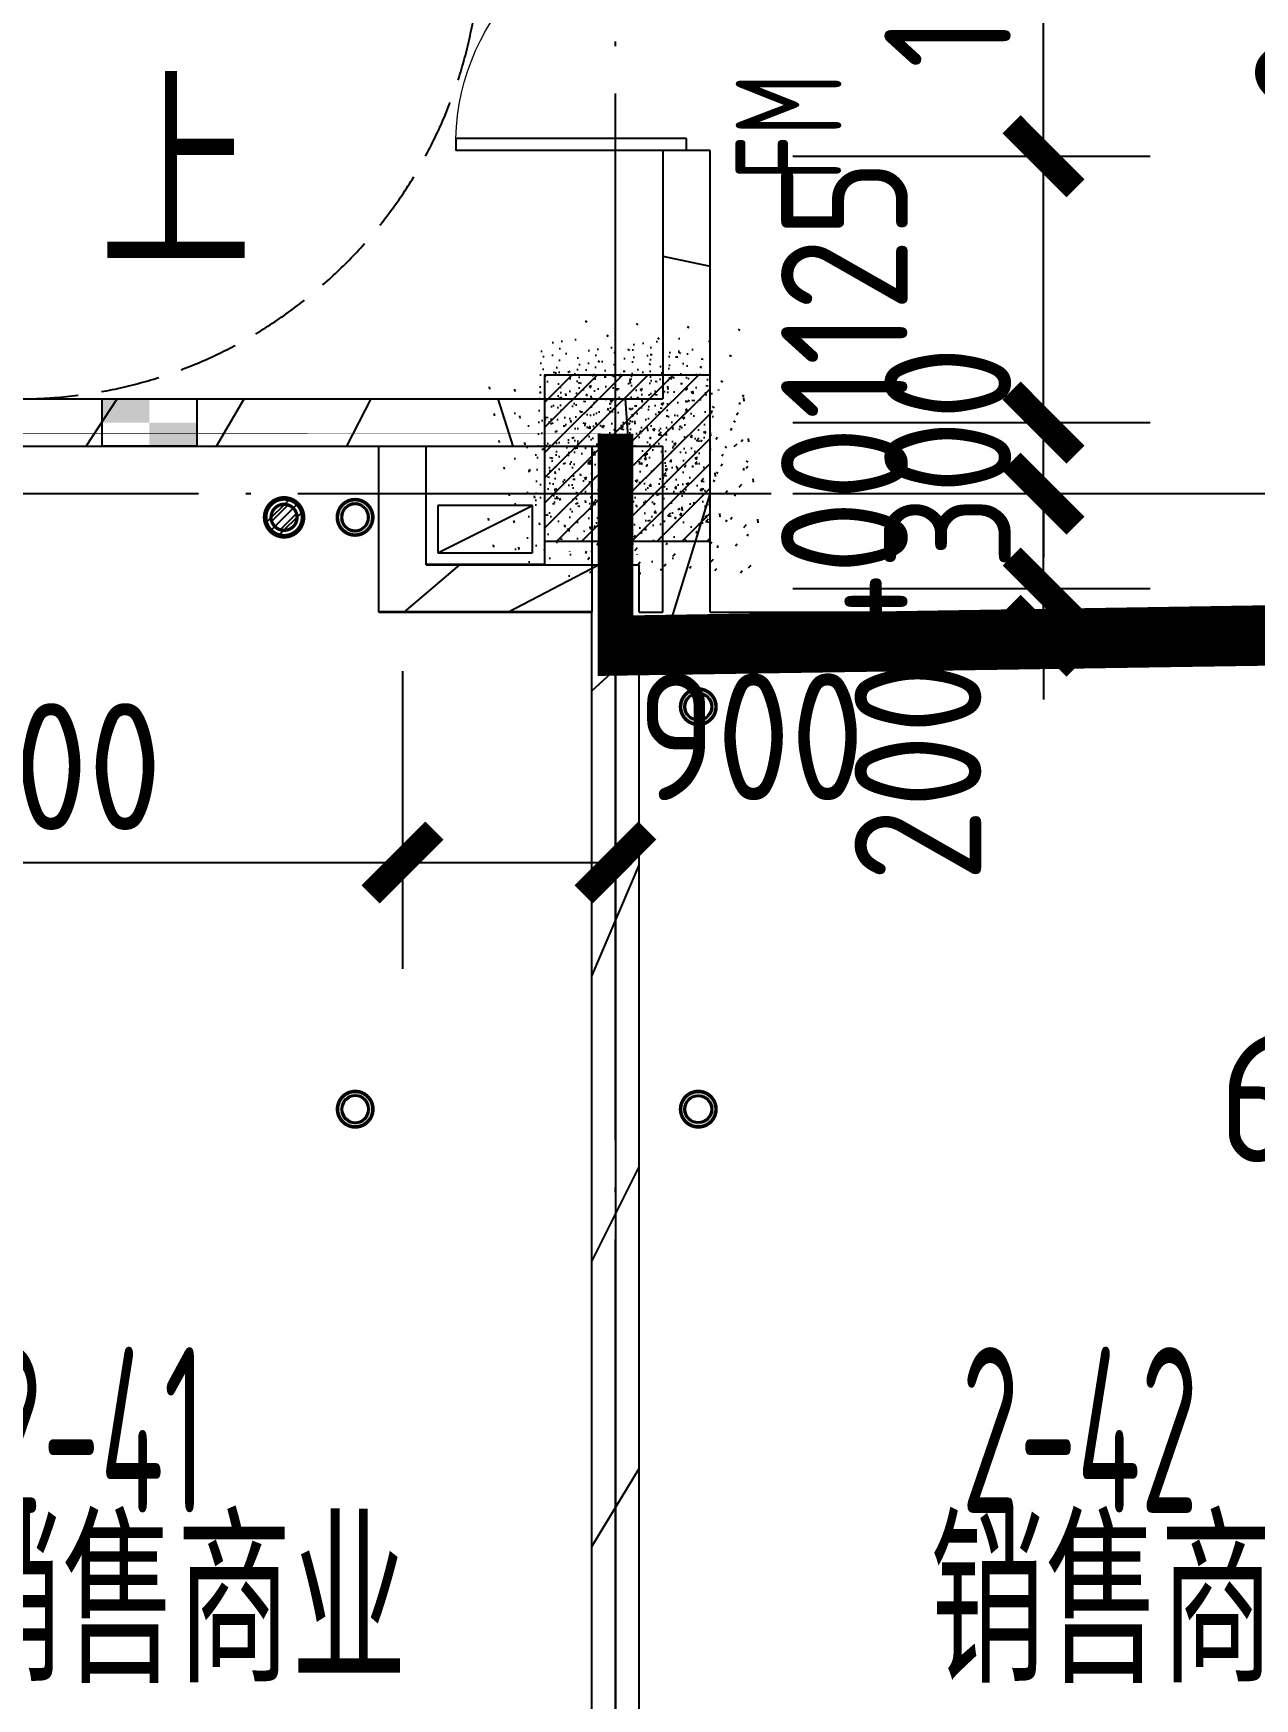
# Model space of a CAD drawing. Header units: inches. Extents: x 0 to 1813292486, y 0 to 3473589894.
# Drawn here: x 600640125 to 600645287, y 3473207328 to 3473214363 of the extents above; entities that cross this region are included whole.
import ezdxf
from ezdxf.enums import TextEntityAlignment as Align

# ---------------------------------------------------------------- set-up
doc = ezdxf.new("R2010")
doc.units = ezdxf.units.IN
doc.header["$LTSCALE"] = 1000
doc.header["$MEASUREMENT"] = 0
for name, pattern in [('AX-MALL-GIRD-200$0$DOTE', [2.4200000000000004, 2, -0.2, 0.02, -0.2]), ('AX-MALL-WALL-P02-QT$0$DASH', [0.35, 0.25, -0.1]), ('AX-MALL-WALL-P02-QT$0$DOTE', [2.4200000000000004, 2, -0.2, 0.02, -0.2]), ('PX-MALL-P02-LG$0$CONTINOUS', [0])]:
    doc.linetypes.add(name, pattern=pattern)
for name, color, linetype in [('A-Anno-Note', 241, 'Continuous'), ('AX-MALL-DIM-P02$0$A-Anno-Dims', 3, 'Continuous'), ('AX-MALL-DIM-P02$0$A-Detl-Thin', 131, 'Continuous'), ('AX-MALL-GIRD-200$0$A-Grid', 222, 'AX-MALL-GIRD-200$0$DOTE'), ('AX-MALL-P02-200$0$A-Anno-Note', 241, 'Continuous'), ('AX-MALL-WALL-P02$0$A-Anno-Note', 241, 'Continuous'), ('AX-MALL-WALL-P02-QT$0$_T_S__T_ELEV_A-STRS', 7, 'Continuous'), ('AX-MALL-WALL-P02-QT$0$A-Anno-Dims', 3, 'Continuous'), ('AX-MALL-WALL-P02-QT$0$A-Anno-Note', 241, 'Continuous'), ('AX-MALL-WALL-P02-QT$0$A-Detl-Patt', 8, 'Continuous'), ('AX-MALL-WALL-P02-QT$0$A-Detl-Thin', 131, 'Continuous'), ('AX-MALL-WALL-P02-QT$0$A-Strs', 151, 'Continuous'), ('AX-MALL-WALL-P02-QT$0$A-Wall', 2, 'Continuous'), ('AX-MALL-WALL-P02-QT$0$A-Wall-Patt', 13, 'Continuous'), ('AX-MALL-WALL-P02-QT$0$A-Wind', 4, 'Continuous'), ('AX-MALL-WORD-P02$0$A-Anno-Note', 241, 'Continuous'), ('AX-MALL-WORD-P02$0$A-Spac-Iden', 231, 'Continuous'), ('AX-MALL-WORD-P02$0$A-Wind-Iden', 11, 'Continuous'), ('AX-MALL-ZTKD-P02$0$A-Anno-Note', 241, 'Continuous'), ('MX-MALL-P02-LG$0$M-VT-DUCT-FLG', 40, 'Continuous'), ('MX-MALL-P02-LG$0$M-VT-DUCT-KED', 170, 'Continuous'), ('MX-MALL-P02-LG$0$M-VT-DUCT-SAD', 90, 'Continuous'), ('PX-MALL-P02-LG$0$P-Drain-Fldr', 4, 'Continuous'), ('PX-MALL-P02-LG$0$P-Drain-Fldr-ARCH', 161, 'Continuous'), ('PX-MALL-P02-LG$0$P-Drain-Fldr-W100', 4, 'Continuous'), ('PX-MALL-P02-LG$0$P-Drain-Fldr-W50', 4, 'Continuous'), ('PX-MALL-P02-LG$0$P-Pipe-Risr', 7, 'Continuous'), ('PX-MALL-P02-LG$0$P-Pipe-Risr-Arch', 6, 'Continuous'), ('PX-MALL-P02-LG$0$P-Pipe-Risr-W100', 6, 'Continuous'), ('PX-MALL-P02-LG$0$P-Pipe-Risr-W50', 6, 'Continuous'), ('PX-MALL-P02-LG$0$P-Sewr-Pipe', 123, 'PX-MALL-P02-LG$0$CONTINOUS'), ('SX-MALL-LT-TZ-2F(M)$0$SX-S1-TZ-(2F~3F)$0$A-Strs', 151, 'Continuous'), ('SX-MALL-LT-TZ-2F(M)$0$SX-S1-TZ-(2F~3F)$0$TZ', 255, 'Continuous'), ('SX-MALL-TZ-2F~3F$0$S-DIMS', 81, 'Continuous'), ('SX-MALL-WALL-R-BZ$0$S-COLU', 30, 'Continuous'), ('SX-MALL-WALL-R-BZ$0$S-PATT-WALL', 83, 'Continuous')]:
    doc.layers.add(name, color=color, linetype=linetype)
doc.layers.add('MX-MALL-P02-LG$0$M-AUX-TO-ARCH', color=1, linetype='Continuous', plot=False)
doc.styles.add('AX-MALL-DIM-P02$0$_TCH_DIM_T3', font='gbenor.shx')
doc.styles.add('AX-MALL-WALL-P02-QT$0$_TCH_DIM', font='gbenor.shx')
doc.styles.add('AX-MALL-WORD-P02$0$_TCH_WINDOW', font='gbenor.shx', dxfattribs={"bigfont": 'gbcbig.shx'})
doc.styles.add('AX-MALL-WORD-P02$0$STANDARD', font='gbenor.shx', dxfattribs={"bigfont": 'gbcbig.shx'})
doc.styles.add('PX-MALL-P02-LG$0$jzfz', font='gbenor.shx', dxfattribs={"bigfont": 'gbcbig.shx'})
doc.dimstyles.new('AX-MALL-DIM-P02$0$_TCH_ARCH&&180', dxfattribs={"dimtxt": 535.5, "dimasz": 270, "dimexe": 450, "dimexo": 450, "dimgap": 137.25, "dimtad": 1, "dimdec": 0, "dimzin": 0, "dimdsep": 46, "dimtxsty": 'AX-MALL-DIM-P02$0$_TCH_DIM_T3', "dimblk": 'AX-MALL-DIM-P02$0$_ArchTick', "dimcen": 0.09, "dimclrt": 7, "dimazin": 2, "dimtfac": 1, "dimtdec": 0, "dimtix": 1, "dimtmove": 2, "dimatfit": 3, "dimfxl": 500, "dimtolj": 1, "dimtzin": 0, "dimarcsym": 0})
pattern_1 = [(45, (0, 359.0227), (-353.55353201463, 353.55353201463), [])]

# ---------------------------------------------------------------- blocks, each defined once
blk = doc.blocks.new('AX-MALL-WORD-P02')
at = {"layer": 'AX-MALL-WORD-P02$0$A-Spac-Iden'}
blk.add_lwpolyline([(600438511.5793036, 3473040906.707072, 0.00195142182288029), (600442571.605883, 3473039774.065031), (600445744.5540994, 3473048291.375883), (600441808.7838886, 3473049757.56578)], format="xyb", close=True, dxfattribs=at)
at = {"layer": 'AX-MALL-WORD-P02$0$A-Anno-Note', "style": 'AX-MALL-WORD-P02$0$STANDARD', "width": 0.6}
for s, p in [('2-41', (600438016.7108476, 3473047216.345642)), ('2-42', (600441885.069437, 3473045775.268558))]:
    blk.add_text(s, height=700, rotation=339.5681613092015, dxfattribs=at).set_placement(p)
at = {"layer": 'AX-MALL-WORD-P02$0$A-Anno-Note', "style": 'AX-MALL-WORD-P02$0$STANDARD'}
for p in [(600437615.6080983, 3473046600.68844), (600441510.2352238, 3473045149.825556)]:
    blk.add_text('销售商业', height=675.177304964539, rotation=339.5681613092015, dxfattribs=at).set_placement(p)
at = {"layer": 'AX-MALL-WORD-P02$0$A-Wind-Iden', "style": 'AX-MALL-WORD-P02$0$_TCH_WINDOW', "width": 0.7}
blk.add_text('FM', height=446.25, rotation=69.56816112945486, dxfattribs=at).set_placement((600443374.4489875, 3473051226.142986))
blk = doc.blocks.new('AX-MALL-GIRD-200')
at = {"layer": 'AX-MALL-GIRD-200$0$A-Grid'}
for p, q in [((600435151.5243309, 3473031887.135766), (600473881.0632799, 3473135850.862847)), ((600218521.0220362, 3473133579.090285), (600576417.0261351, 3473000252.327003))]:
    blk.add_line(p, q, dxfattribs=at)
blk = doc.blocks.new('AX-MALL-WALL-P02-QT$0$tj')
at = {"layer": 'AX-MALL-WALL-P02-QT$0$A-Detl-Patt'}
h = blk.add_hatch(dxfattribs=at)
h.set_pattern_fill('STEEL', color=256, scale=100.0000000000001, angle=50.43183869082386)
h.set_pattern_definition([(75.00000000004839, (-14278.19445574284, 156289.8254051208), (-153.3407249234246, 41.08752340989569), []), (75.00000000004839, (-14317.88195610046, 156358.5661673546), (-153.3407249234246, 41.08752340989569), [])])
edge = h.paths.add_edge_path()
edge.add_arc((274302.9537697641, 370915.3693751197), 354853.2281302969, 270.9601093956941, 275.9513128638887)
edge.add_line((311095.3180618286, 17974.67259407043), (323404.2928284407, 17664.898229599))
edge.add_arc((337498.5854798314, -5423.033113246463), 27049.98445535583, 84.4296474408203, 121.40245730350341, ccw=False)
edge.add_line((340124.270958662, 21499.21483898163), (352435.6233639717, 23411.5238032341))
edge.add_line((352435.6233639717, 23411.5238032341), (352460.3320846558, 23263.57286787033))
edge.add_arc((262948.9762239404, 558936.3422532297), 543099.989586636, 279.486523026639, 288.5053300047131)
edge.add_line((435325.042740941, 43917.80823612213), (435185.9318172932, 44187.60760259628))
edge.add_arc((262948.9762341097, 558936.342259489), 542799.9895904897, 279.51816553668203, 288.50044427399206, ccw=False)
edge.add_line((352706.5441896915, 23608.95860147476), (352681.7270303965, 23756.88773488998))
edge.add_line((352681.7270303965, 23756.88773488998), (340117.7681742907, 21803.84383869171))
edge.add_arc((337510.0970116529, -5455.006554111635), 27383.29552171703, 84.53552636432372, 121.2026843873002)
edge.add_line((323323.7129554749, 17967.02113437653), (311085.7617697716, 18275.00808191299))
edge.add_arc((274273.8104503512, 371474.5356685471), 355112.6948552598, 270.96411062040687, 275.9501261722048, ccw=False)
edge.add_line((280248.9759351015, 16412.11376953125), (280248.9759185314, 16111.96136569977))
blk = doc.blocks.new('SX-MALL-WALL-R-BZ')
at = {"layer": 'SX-MALL-WALL-R-BZ$0$S-PATT-WALL'}
h = blk.add_hatch(dxfattribs=at)
h.set_pattern_fill('钢筋混凝土', color=256, scale=15, pattern_type=2)
h.set_pattern_definition([(24.56816130816271, (600578611.2237192, 3473080110.365553), (-31.18316059493327, 68.21004687955141), []), (29.56816130816269, (600578611.2237192, 3473080110.365553), (97.53445421719282, -46.37920051396389), [11.25, -123.75]), (334.5681613081628, (600578611.2237192, 3473080110.365553), (19.88439777927527, 112.9961142827297), [9, -99]), (80.01956130816268, (600578619.3515904, 3473080106.50062), (117.4189029658641, 66.61682168402376), [9.5610285, -105.1713168]), (25.75236130816271, (600578621.6965042, 3473080138.478197), (141.3476152528434, -79.15081592627133), [16.875, -185.625]), (76.20376130816268, (600578633.4754679, 3473080131.882288), (182.3878362876093, 87.98253897351975), [14.3415432, -157.75695]), (330.7523613081627, (600578621.6965042, 3473080138.478197), (182.3877676281842, 87.98268140648725), [13.49999999999997, -148.4999999999995]), (0.5681613081627113, (600578633.1346302, 3473080126.213644), (62.82047319493842, -87.84980448085341), [11.24999999999997, -123.7499999999997]), (305.5681613081627, (600578633.1346302, 3473080126.213644), (72.17288941707483, 89.18848104565322), [8.999999999999966, -98.99999999999973]), (51.01956130816269, (600578638.3696649, 3473080118.892823), (134.9933625472827, 1.338571315216136), [9.561028499999967, -105.1713167999997]), (17.06816130816274, (600578611.2237192, 3473080110.365553), (19.14085715648196, 46.15589493569758), [0.75, -97.8, 0.75, -100.5, 0.75, -99.375]), (347.0681613081627, (600578611.2237192, 3473080110.365553), (57.63084700165395, 41.66442755963357), [0.7499999999999979, -57.29999999999986, 0.7499999999999979, -95.54999999999973, 0.7499999999999979, -37.87499999999986]), (307.0681613081626, (600578579.8781208, 3473080122.042708), (73.85474000760384, -31.12342332406966), [0.75, -37.5, 0.75, -117, 0.75, -155.25]), (297.0681613081627, (600578565.8217986, 3473080127.2791), (87.21641676177077, -16.46683783357052), [0.75, -48.75, 0.75, -77.69999999999999, 0.75, -110.25])])
h.paths.add_polyline_path([(600442323.2562739, 3473049992.763899), (600442567.621256, 3473050648.725602), (600441911.6595533, 3473050893.090584), (600441667.294571, 3473050237.128881)])
at = {"layer": 'SX-MALL-WALL-R-BZ$0$S-COLU'}
blk.add_lwpolyline([(600442323.2562739, 3473049992.763899), (600442567.621256, 3473050648.725602), (600441911.6595533, 3473050893.090584), (600441667.294571, 3473050237.128881)], close=True, dxfattribs=at)
blk = doc.blocks.new('SX-MALL-WALL-R-2F~3F')
blk.add_blockref('SX-MALL-WALL-R-BZ', (-1.192092895507812e-06, -9.5367431640625e-07))
blk = doc.blocks.new('SX-MALL-WALL-2F~3F')
blk.add_blockref('SX-MALL-WALL-R-2F~3F', (0, 0))
blk = doc.blocks.new('MX-MALL-P02-LG$0$YHJJ-P02')
at = {"layer": 'MX-MALL-P02-LG$0$M-AUX-TO-ARCH'}
for points in [[(47940.29123997688, -64199.83688688278), (47940.2912427187, -63499.83688926697), (48840.2912427187, -63499.83688783646), (48840.29124045372, -64199.83689117432)], [(48140.29124104977, -63999.83688879013), (48140.29124224186, -63699.83688735962), (48640.29124283791, -63699.83688879013), (48640.29124116898, -63999.83688592911)]]:
    blk.add_lwpolyline(points, close=True, dxfattribs=at)
at = {"layer": 'MX-MALL-P02-LG$0$M-VT-DUCT-FLG'}
blk.add_line((48190.29124140694, -63949.83688688188), (48590.29124140785, -63749.83688688368), dxfattribs=at)
at = {"layer": 'MX-MALL-P02-LG$0$M-VT-DUCT-KED'}
for p, q in [((48590.29124140785, -63749.83688688368), (48190.29124140785, -63749.83688688188)), ((48190.29124140785, -63749.83688688188), (48190.29124140694, -63949.83688688188)), ((48590.29124140694, -63949.83688688368), (48590.29124140785, -63749.83688688368)), ((48190.29124140694, -63949.83688688188), (48590.29124140694, -63949.83688688368))]:
    blk.add_line(p, q, dxfattribs=at)
blk = doc.blocks.new('MX-MALL-P02-LG')
at = {"layer": 'MX-MALL-P02-LG$0$M-VT-DUCT-SAD', "rotation": 339.5681613187875}
blk.add_blockref('MX-MALL-P02-LG$0$YHJJ-P02', (600418393.5374048, 3473127097.242905), dxfattribs=at)
blk = doc.blocks.new('SX-MALL-LT-TZ-2F(M)$0$SX-S1-TZ-(2F~3F)$0$TZ')
at = {"layer": 'SX-MALL-LT-TZ-2F(M)$0$SX-S1-TZ-(2F~3F)$0$A-Strs'}
h = blk.add_hatch(color=0, dxfattribs=at)
h.dxf.hatch_style = 1
h.paths.add_polyline_path([(-186775.5959191918, 16586.87351322174), (-186975.5954445004, 16586.43784570694), (-186975.3828500509, 16486.43807125092), (-186775.3780853152, 16486.87375020981)])
h.paths.add_polyline_path([(-186975.3828500509, 16486.43807125092), (-187175.3771362901, 16486.00241565704), (-187175.1593025327, 16386.00265312195), (-186975.1702555418, 16386.43829774857)])
at = {"layer": 'SX-MALL-LT-TZ-2F(M)$0$SX-S1-TZ-(2F~3F)$0$A-Strs', "color": 0}
blk.add_lwpolyline([(-187175.5949700475, 16586.00217819214), (-187175.1593025327, 16386.00265312195), (-186775.1602514982, 16386.87398815155), (-186775.5959191918, 16586.87351322174)], close=True, dxfattribs=at)
blk = doc.blocks.new('SX-MALL-LT-TZ-2F(M)')
at = {"layer": 'SX-MALL-LT-TZ-2F(M)$0$SX-S1-TZ-(2F~3F)$0$TZ', "color": 7, "xscale": -1, "rotation": 159.6899687316377}
blk.add_blockref('SX-MALL-LT-TZ-2F(M)$0$SX-S1-TZ-(2F~3F)$0$TZ', (600621350.3322939, 3473001850.888769), dxfattribs=at)
blk = doc.blocks.new('SX-MALL-TZ-2F~3F')
at = {"layer": 'SX-MALL-TZ-2F~3F$0$S-DIMS'}
blk.add_blockref('SX-MALL-LT-TZ-2F(M)', (0.08505654335021973, 0.258394181728363), dxfattribs=at)
blk = doc.blocks.new('AX-MALL-WALL-P02-QT$0$$DorLib2D$00000002')
for p, q in [((-0.5, -5.684341886080802e-17), (-0.5000000000000007, 0.4875)), ((-0.4750000000000007, 0.4875), (-0.5000000000000007, 0.4875)), ((-0.475, -2.842170943040401e-17), (-0.4750000000000007, 0.4875)), ((0.475, -2.842170943040401e-17), (0.4750000000000007, 0.4875)), ((0.4750000000000007, 0.4875), (0.5000000000000007, 0.4875)), ((0.5, -5.684341886080802e-17), (0.5000000000000007, 0.4875)), ((-0.5, -5.684341886080802e-17), (-0.475, -2.842170943040401e-17)), ((0.5, -5.684341886080802e-17), (0.475, -2.842170943040401e-17))]:
    blk.add_line(p, q)
at = {"lineweight": 13}
for centre, start, end in [((-0.4875, -4.263256414560601e-17), 0, 88.53071641864632), ((0.4875, -4.263256414560601e-17), 91.4692835813537, 180)]:
    blk.add_arc(centre, 0.4875, start, end, dxfattribs=at)
blk = doc.blocks.new('AX-MALL-WALL-P02-QT')
at = {"layer": 'AX-MALL-WALL-P02-QT$0$A-Wall-Patt'}
h = blk.add_hatch(dxfattribs=at)
h.set_pattern_fill('普通砖', color=256, scale=200, style=0)
h.set_pattern_definition(pattern_1)
h.paths.add_polyline_path([(600438175.5607864, 3473052035.898729), (600438245.9967457, 3473051938.516902), (600441150.9700006, 3473050856.329123), (600441267.9516708, 3473050883.892384), (600441314.4973818, 3473051008.83747), (600438222.1064973, 3473052160.843814)])
h = blk.add_hatch(dxfattribs=at)
h.set_pattern_fill('普通砖', color=256, scale=200, style=0)
h.set_pattern_definition(pattern_1)
h.paths.add_polyline_path([(600442497.8026891, 3473050461.307974), (600442899.2594453, 3473051538.959342), (600442711.8418161, 3473051608.777908), (600442345.294343, 3473050624.835355), (600442372.857603, 3473050507.853685)])
h = blk.add_hatch(dxfattribs=at)
h.set_pattern_fill('普通砖', color=256, scale=200, style=0)
h.set_pattern_definition(pattern_1)
h.paths.add_polyline_path([(600441267.9516708, 3473050883.892384), (600441338.3876299, 3473050786.510557), (600442275.4757766, 3473050437.417726), (600442372.857603, 3473050507.853685), (600442345.294343, 3473050624.835355), (600441314.4973818, 3473051008.83747)])
h = blk.add_hatch(dxfattribs=at)
h.set_pattern_fill('普通砖', color=256, scale=200, style=0)
h.set_pattern_definition(pattern_1)
h.paths.add_polyline_path([(600440906.6050184, 3473050200.367421), (600441163.841214, 3473050317.966484), (600441338.3876299, 3473050786.510557), (600441267.9516708, 3473050883.892384), (600441150.9700006, 3473050856.329123)])
h = blk.add_hatch(dxfattribs=at)
h.set_pattern_fill('普通砖', color=256, scale=200, style=0)
h.set_pattern_definition(pattern_1)
h.paths.add_polyline_path([(600442101.5467552, 3473049684.0742), (600442218.5284253, 3473049711.63746), (600442497.8026892, 3473050461.307974), (600442372.857603, 3473050507.853685), (600442275.4757766, 3473050437.417726), (600442031.1107959, 3473049781.456027)])
h = blk.add_hatch(dxfattribs=at)
h.set_pattern_fill('普通砖', color=256, scale=200, style=0)
h.set_pattern_definition(pattern_1)
h.paths.add_polyline_path([(600441163.841214, 3473050317.966484), (600440906.6050184, 3473050200.367421), (600441749.9843504, 3473049886.183872), (600442007.2205461, 3473050003.782935)])
h = blk.add_hatch(dxfattribs=at)
h.set_pattern_fill('普通砖', color=256, scale=200, style=0)
h.set_pattern_definition(pattern_1)
h.paths.add_polyline_path([(600441840.0201548, 3473049745.92935), (600441937.4019811, 3473049816.36531), (600442007.2205461, 3473050003.782935), (600441749.9843504, 3473049886.183872), (600441715.0750687, 3473049792.475061)])
h = blk.add_hatch(dxfattribs=at)
h.set_pattern_fill('普通砖', color=256, scale=200, style=0)
h.set_pattern_definition(pattern_1)
h.paths.add_polyline_path([(600441840.0201548, 3473049745.92935), (600441867.5834148, 3473049628.94768), (600442055.0010443, 3473049559.129114), (600442101.5467552, 3473049684.0742), (600442031.1107959, 3473049781.456027), (600441937.4019811, 3473049816.36531)])
h = blk.add_hatch(dxfattribs=at)
h.set_pattern_fill('普通砖', color=256, scale=200, style=0)
h.set_pattern_definition(pattern_1)
h.paths.add_polyline_path([(600438547.9274296, 3473041000.352632), (600438678.1622235, 3473041067.41756), (600441867.5834148, 3473049628.94768), (600441840.0201548, 3473049745.92935), (600441715.0750687, 3473049792.475061), (600438485.0976901, 3473041122.077846)])
h = blk.add_hatch(dxfattribs=at)
h.set_pattern_fill('普通砖', color=256, scale=200, style=0)
h.set_pattern_definition(pattern_1)
h.paths.add_polyline_path([(600442101.5467552, 3473049684.0742), (600442055.0010443, 3473049559.129114), (600445053.6831139, 3473048442.032052), (600445170.664784, 3473048469.595312), (600445217.2104948, 3473048594.540398), (600442218.5284253, 3473049711.63746)])
at = {"layer": 'AX-MALL-WALL-P02-QT$0$_T_S__T_ELEV_A-STRS', "linetype": 'AX-MALL-WALL-P02-QT$0$DOTE', "const_width": 150}
blk.add_lwpolyline([(600342323.0797966, 3473087779.331682), (600442122.9674294, 3473050600.945104), (600441808.7838843, 3473049757.565782), (600449492.9066867, 3473046895.004558), (600449807.0902339, 3473047738.383887), (600449807.0902337, 3473047738.383885), (600451657.2822405, 3473052704.951061), (600496637.5132873, 3473035948.495144)], dxfattribs=at)
at = {"layer": 'AX-MALL-WALL-P02-QT$0$A-Anno-Dims'}
blk.add_lwpolyline([(600440267.9724149, 3473052439.155778, 0, 0, 0), (600438037.7026219, 3473053269.996708, 0, 160, 0), (600438599.9555109, 3473053060.541012, 0, 0, 0)], format="xyseb", dxfattribs=at)
at = {"layer": 'AX-MALL-WALL-P02-QT$0$A-Strs', "linetype": 'AX-MALL-WALL-P02-QT$0$DASH'}
blk.add_lwpolyline([(600441227.695153, 3473055416.429215, -0.4142135621634755), (600442374.2860111, 3473052908.376321), (600442304.4674442, 3473052720.958693, -0.4142135621629859), (600439796.4145529, 3473051574.367831, -0.4142135621629859)], format="xyb", dxfattribs=at)
at = {"layer": 'AX-MALL-WALL-P02-QT$0$A-Wall'}
for p, q in [((600438222.1064973, 3473052160.843814), (600441314.4973818, 3473051008.83747)), ((600438245.9967457, 3473051938.516902), (600441150.9700006, 3473050856.329123)), ((600442711.8418161, 3473051608.777908), (600442345.294343, 3473050624.835355)), ((600442899.2594453, 3473051538.959342), (600442711.8418161, 3473051608.777908)), ((600442497.8026891, 3473050461.307974), (600442899.2594453, 3473051538.959342)), ((600441314.4973818, 3473051008.83747), (600442345.294343, 3473050624.835355)), ((600440906.6050184, 3473050200.367421), (600441150.9700006, 3473050856.329123)), ((600441163.841214, 3473050317.966484), (600441338.3876299, 3473050786.510557)), ((600441338.3876299, 3473050786.510557), (600442275.4757766, 3473050437.417726)), ((600442218.5284253, 3473049711.63746), (600442497.8026892, 3473050461.307974)), ((600442031.1107959, 3473049781.456027), (600442275.4757766, 3473050437.417726)), ((600441163.841214, 3473050317.966484), (600442007.2205461, 3473050003.782935)), ((600440906.6050184, 3473050200.367421), (600441749.9843504, 3473049886.183872)), ((600441937.4019811, 3473049816.36531), (600442007.2205461, 3473050003.782935)), ((600441715.0750687, 3473049792.475061), (600441749.9843504, 3473049886.183872)), ((600441937.4019811, 3473049816.36531), (600442031.1107959, 3473049781.456027)), ((600438485.0976901, 3473041122.077846), (600441715.0750687, 3473049792.475061)), ((600442218.5284253, 3473049711.63746), (600445217.2104948, 3473048594.540398)), ((600438678.1622235, 3473041067.41756), (600441867.5834148, 3473049628.94768)), ((600441867.5834148, 3473049628.94768), (600442055.0010443, 3473049559.129114)), ((600442055.0010443, 3473049559.129114), (600445053.6831139, 3473048442.032052))]:
    blk.add_line(p, q, dxfattribs=at)
at = {"layer": 'AX-MALL-WALL-P02-QT$0$A-Detl-Patt'}
blk.add_blockref('SX-MALL-TZ-2F~3F', (0, 0), dxfattribs=at)
at = {"layer": 'AX-MALL-WALL-P02-QT$0$A-Detl-Thin'}
for name in ['MX-MALL-P02-LG', 'SX-MALL-WALL-2F~3F']:
    blk.add_blockref(name, (0, 0), dxfattribs=at)
at = {"layer": 'AX-MALL-WALL-P02-QT$0$A-Detl-Thin', "rotation": 339.5681613091762}
blk.add_blockref('AX-MALL-WALL-P02-QT$0$tj', (600144118.6961328, 3473128496.287411), dxfattribs=at)
at = {"layer": 'AX-MALL-WALL-P02-QT$0$A-Wind'}
blk.add_blockref('AX-MALL-GIRD-200', (0, 0), dxfattribs=at)
at = {"layer": 'AX-MALL-WALL-P02-QT$0$A-Wind', "xscale": -2000, "yscale": 2000, "zscale": 200, "rotation": 69.56816130911041}
blk.add_blockref('AX-MALL-WALL-P02-QT$0$$DorLib2D$00000002', (600443154.6434624, 3473052510.956772), dxfattribs=at)
at = {"layer": 'AX-MALL-WALL-P02-QT$0$A-Anno-Note', "style": 'AX-MALL-WALL-P02-QT$0$_TCH_DIM', "width": 0.7}
blk.add_text('上', height=675.177304964539, rotation=339.5681613092755, dxfattribs=at).set_placement((600440333.3949714, 3473052041.286542))
blk = doc.blocks.new('AX-MALL-WALL-P02')
at = {"layer": 'AX-MALL-WALL-P02$0$A-Anno-Note'}
blk.add_blockref('AX-MALL-WORD-P02', (0, 0), dxfattribs=at)
blk.add_blockref('AX-MALL-WALL-P02-QT', (0, 0), dxfattribs=at)
blk = doc.blocks.new('PX-MALL-P02-LG$0$P-Risr')
at = {"layer": 'PX-MALL-P02-LG$0$P-Pipe-Risr-W50'}
h = blk.add_hatch(color=0, dxfattribs=at)
edge = h.paths.add_edge_path()
edge.add_ellipse((0, 0), major_axis=(47.05795628796547, 47.05795628796547), ratio=0.9999999999999695, start_angle=225.0000000000009, end_angle=405.0000000000009, ccw=False)
edge.add_ellipse((0, 0), major_axis=(47.05795628796764, 47.05795628796764), ratio=0.9999999999998785, start_angle=133.9675974886221, end_angle=225.0000000000035, ccw=False)
edge.add_line((-66.53919663240958, 1.199087783927098), (-54.4367953546693, 1.199087783927098))
edge.add_ellipse((0, 0), major_axis=(-38.50196423560672, 38.50196423560672), ratio=0.9999999999999859, start_angle=43.73814098242129, end_angle=134.9999999999996)
edge.add_ellipse((0, 0), major_axis=(38.50196423561096, 38.50196423561096), ratio=0.9999999999998216, start_angle=225.0000000000051, end_angle=405.0000000000051)
edge.add_ellipse((0, 0), major_axis=(38.50196423560679, 38.50196423560679), ratio=0.9999999999999831, start_angle=45.00000000000048, end_angle=133.7381409824204)
edge.add_line((-54.43679535467527, 1.199087783927098), (-66.53919663241555, 1.199087783927098))
edge.add_ellipse((0, 0), major_axis=(-47.05795628796762, 47.05795628796762), ratio=0.9999999999998742, start_angle=-45.00000000000358, end_angle=43.967597488629224, ccw=False)
at = {"layer": 'PX-MALL-P02-LG$0$P-Pipe-Risr-Arch', "ltscale": 0.7}
blk.add_circle((0, 0), 59.29000000000001, dxfattribs=at)
at = {"layer": 'PX-MALL-P02-LG$0$P-Pipe-Risr-W100', "color": 0, "const_width": 15}
blk.add_lwpolyline([(-75, 0, 1), (75, 0, 1)], format="xyb", close=True, dxfattribs=at)
at = {"layer": 'PX-MALL-P02-LG$0$P-Pipe-Risr-W50'}
blk.add_circle((0, 0), 54.45000000000001, dxfattribs=at)
at = {"layer": 'PX-MALL-P02-LG$0$P-Pipe-Risr', "style": 'PX-MALL-P02-LG$0$jzfz', "width": 0.6, "flags": 1}
for tag, p in [('SYS-MARK', (0.3310501334344735, -45.65933377496549)), ('RANGE', (0.3337570973526454, -45.67887874227017))]:
    blk.add_attdef(tag, text='', height=0.015625, dxfattribs=at).set_placement(p, align=Align.MIDDLE)
blk = doc.blocks.new('PX-MALL-P02-LG$0$A$C5A9C1854')
at = {"layer": 'PX-MALL-P02-LG$0$P-Drain-Fldr-W50', "ltscale": 0.7}
for p, q in [((16.81565596797736, -52.36634142627008), (-52.36634142621187, 16.81565596791916)), ((38.89087296527578, -38.89087296521757), (-38.89087296527578, 38.89087296521757)), ((52.36634142632829, -16.81565596791916), (-16.81565596786095, 52.36634142627008))]:
    blk.add_line(p, q, dxfattribs=at)
at = {"layer": 'PX-MALL-P02-LG$0$P-Drain-Fldr-W50', "ltscale": 0.7, "const_width": 13.75}
blk.add_lwpolyline([(-54.99999999994179, 0, 1), (55.00000000005821, 0, 1)], format="xyb", close=True, dxfattribs=at)
blk = doc.blocks.new('PX-MALL-P02-LG$0$A$C7D2520B3')
at = {"layer": 'PX-MALL-P02-LG$0$P-Drain-Fldr', "ltscale": 0.7}
for p, q in [((78.54951213949244, -25.22348395187873), (-25.22348395179142, 78.54951213940512)), ((25.22348395196605, -78.54951213940512), (-78.54951213931781, 25.22348395187873)), ((58.33630944791366, -58.33630944788456), (-58.33630944791366, 58.33630944788456))]:
    blk.add_line(p, q, dxfattribs=at)
at = {"layer": 'PX-MALL-P02-LG$0$P-Drain-Fldr', "ltscale": 0.7, "const_width": 20}
blk.add_lwpolyline([(5.820766091346741e-11, -80, 1), (5.820766091346741e-11, 80, 1)], format="xyb", close=True, dxfattribs=at)
blk = doc.blocks.new('PX-MALL-P02-LG$0$A$C2257314B')
at = {"layer": 'PX-MALL-P02-LG$0$P-Drain-Fldr-ARCH', "ltscale": 0.7}
for p, q in [((16.81565596797736, -52.36634142627008), (-52.36634142621187, 16.81565596791916)), ((38.89087296527578, -38.89087296521757), (-38.89087296527578, 38.89087296521757)), ((52.36634142632829, -16.81565596791916), (-16.81565596786095, 52.36634142627008))]:
    blk.add_line(p, q, dxfattribs=at)
for start, end in [(0, 180), (180, 0)]:
    blk.add_arc((5.820766091346741e-11, -1.77635683940025e-15), 55, start, end, dxfattribs=at)
blk = doc.blocks.new('PX-MALL-P02-LG$0$P-Drain-Fldr')
blk.add_blockref('PX-MALL-P02-LG$0$A$C2257314B', (0, 0))
at = {"layer": 'PX-MALL-P02-LG$0$P-Drain-Fldr-W100'}
blk.add_blockref('PX-MALL-P02-LG$0$A$C7D2520B3', (0, 0), dxfattribs=at)
at = {"layer": 'PX-MALL-P02-LG$0$P-Drain-Fldr-W50'}
blk.add_blockref('PX-MALL-P02-LG$0$A$C5A9C1854', (0, 0), dxfattribs=at)
blk = doc.blocks.new('PX-MALL-P02-LG')
at = {"layer": 'PX-MALL-P02-LG$0$P-Drain-Fldr', "xscale": -1, "rotation": 339.5681621001151}
blk.add_blockref('PX-MALL-P02-LG$0$P-Drain-Fldr', (600440670.8581117, 3473050715.044083), dxfattribs=at)
at = {"layer": 'PX-MALL-P02-LG$0$P-Sewr-Pipe', "ltscale": 0.7, "xscale": -0.9999999999999999, "rotation": 69.5681621001153}
for p in [(600440951.9846028, 3473050610.31636), (600440079.8014601, 3473048267.391648)]:
    blk.add_blockref('PX-MALL-P02-LG$0$P-Risr', p, dxfattribs=at)
at = {"layer": 'PX-MALL-P02-LG$0$P-Sewr-Pipe', "ltscale": 0.7}
for p, rotation in [((600442032.0369204, 3473049354.256827), 249.5681617793523), ((600441438.5791616, 3473047761.207125), 249.5681617793522)]:
    blk.add_blockref('PX-MALL-P02-LG$0$P-Risr', p, dxfattribs=dict(at, rotation=rotation))
blk = doc.blocks.new('AX-MALL-ZTKD-P02')
at = {"layer": 'AX-MALL-ZTKD-P02$0$A-Anno-Note'}
blk.add_blockref('AX-MALL-GIRD-200', (0, 0), dxfattribs=at)
blk = doc.blocks.new('AX-MALL-DIM-P02$0$_ArchTick')
at = {"color": 0, "linetype": 'ByBlock', "const_width": 0.4}
blk.add_lwpolyline([(-0.5, -0.5), (0.5, 0.5)], dxfattribs=at)
blk = doc.blocks.new('*D804')
at = {"layer": 'AX-MALL-DIM-P02$0$A-Anno-Dims', "color": 0, "lineweight": -2, "transparency": 16777216}
for p, q in [((600437820.6497419, 3473051083.19245), (600437381.5734887, 3473049904.557097)), ((600437538.6652627, 3473050326.246763), (600440631.0561471, 3473049174.240419)), ((600440913.0406265, 3473049931.186106), (600440473.9643731, 3473048752.550753))]:
    blk.add_line(p, q, dxfattribs=at)
at = {"layer": 'AX-MALL-DIM-P02$0$A-Anno-Dims', "color": 0, "lineweight": -2, "transparency": 16777216, "xscale": 270, "yscale": 270, "zscale": 270}
for p, rotation in [((600437538.6652627, 3473050326.246763), 159.568161321075), ((600440631.0561471, 3473049174.240419), 339.568161321075)]:
    blk.add_blockref('AX-MALL-DIM-P02$0$_ArchTick', p, dxfattribs=dict(at, rotation=rotation))
at = {"layer": 'AX-MALL-DIM-P02$0$A-Anno-Dims', "color": 7, "transparency": 16777216, "insert": (600439226.2433016, 3473050129.76429), "char_height": 535.5, "attachment_point": 5, "rotation": 339.56816132107497, "style": 'AX-MALL-DIM-P02$0$_TCH_DIM_T3'}
blk.add_mtext('\\A1;3300', dxfattribs=at)
blk = doc.blocks.new('*D805')
at = {"layer": 'AX-MALL-DIM-P02$0$A-Anno-Dims', "color": 0, "lineweight": -2, "transparency": 16777216}
for p, q in [((600440913.0406262, 3473049931.186106), (600440473.964373, 3473048752.550754)), ((600441756.4199588, 3473049617.002558), (600441317.3437054, 3473048438.367205)), ((600440631.0561472, 3473049174.24042), (600441474.4354796, 3473048860.056871))]:
    blk.add_line(p, q, dxfattribs=at)
at = {"layer": 'AX-MALL-DIM-P02$0$A-Anno-Dims', "color": 0, "lineweight": -2, "transparency": 16777216, "xscale": 270, "yscale": 270, "zscale": 270}
for p, rotation in [((600440631.0561472, 3473049174.24042), 159.5681613150027), ((600441474.4354796, 3473048860.056871), 339.5681613150027)]:
    blk.add_blockref('AX-MALL-DIM-P02$0$_ArchTick', p, dxfattribs=dict(at, rotation=rotation))
at = {"layer": 'AX-MALL-DIM-P02$0$A-Anno-Dims', "color": 7, "transparency": 16777216, "insert": (600442195.7713383, 3473049157.987032), "char_height": 535.5, "attachment_point": 5, "rotation": 339.5681613150027, "style": 'AX-MALL-DIM-P02$0$_TCH_DIM_T3'}
blk.add_mtext('\\A1;900', dxfattribs=at)
blk = doc.blocks.new('*D834')
at = {"layer": 'AX-MALL-DIM-P02$0$A-Anno-Dims', "color": 0, "lineweight": -2, "transparency": 16777216}
for p, q in [((600443899.2439992, 3473053220.671537), (600445313.4607583, 3473052693.834297)), ((600444211.0400708, 3473051023.604184), (600444891.7710922, 3473052850.926071)), ((600443218.5129777, 3473051393.349649), (600444632.7297369, 3473050866.51241))]:
    blk.add_line(p, q, dxfattribs=at)
at = {"layer": 'AX-MALL-DIM-P02$0$A-Anno-Dims', "color": 0, "lineweight": -2, "transparency": 16777216, "xscale": 270, "yscale": 270, "zscale": 270}
for p, rotation in [((600444891.7710922, 3473052850.926071), 69.56816132788492), ((600444211.0400708, 3473051023.604184), 249.5681613278849)]:
    blk.add_blockref('AX-MALL-DIM-P02$0$_ArchTick', p, dxfattribs=dict(at, rotation=rotation))
at = {"layer": 'AX-MALL-DIM-P02$0$A-Anno-Dims', "color": 7, "transparency": 16777216, "insert": (600444171.8848815, 3473052078.647725), "char_height": 535.5, "attachment_point": 5, "rotation": 69.56816132788491, "style": 'AX-MALL-DIM-P02$0$_TCH_DIM_T3'}
blk.add_mtext('\\A1;1950', dxfattribs=at)
blk = doc.blocks.new('*D835')
at = {"layer": 'AX-MALL-DIM-P02$0$A-Anno-Dims', "color": 0, "lineweight": -2, "transparency": 16777216}
for p, q in [((600443218.5129781, 3473051393.349651), (600444632.7297372, 3473050866.512411)), ((600443818.3106346, 3473049969.380017), (600444211.040071, 3473051023.604186)), ((600442825.7835419, 3473050339.125483), (600444240.0003008, 3473049812.288243))]:
    blk.add_line(p, q, dxfattribs=at)
at = {"layer": 'AX-MALL-DIM-P02$0$A-Anno-Dims', "color": 0, "lineweight": -2, "transparency": 16777216, "xscale": 270, "yscale": 270, "zscale": 270}
for p, rotation in [((600444211.040071, 3473051023.604186), 69.56816133265396), ((600443818.3106346, 3473049969.380017), 249.5681613326539)]:
    blk.add_blockref('AX-MALL-DIM-P02$0$_ArchTick', p, dxfattribs=dict(at, rotation=rotation))
at = {"layer": 'AX-MALL-DIM-P02$0$A-Anno-Dims', "color": 7, "transparency": 16777216, "insert": (600443226.115677, 3473050790.253719), "char_height": 535.5, "attachment_point": 5, "rotation": 69.56816133265396, "style": 'AX-MALL-DIM-P02$0$_TCH_DIM_T3'}
blk.add_mtext('\\A1;1125', dxfattribs=at)
blk = doc.blocks.new('*D836')
at = {"layer": 'AX-MALL-DIM-P02$0$A-Anno-Dims', "color": 0, "lineweight": -2, "transparency": 16777216}
for p, q in [((600442825.7835419, 3473050339.125483), (600444240.0003008, 3473049812.288242)), ((600443818.3106346, 3473049969.380017), (600443912.5656991, 3473050222.393816)), ((600442721.0556921, 3473050057.999038), (600444135.272451, 3473049531.161798)), ((600443713.5827849, 3473049688.253572), (600443818.3106346, 3473049969.380017)), ((600443713.5827849, 3473049688.253572), (600443619.3277204, 3473049435.239773))]:
    blk.add_line(p, q, dxfattribs=at)
at = {"layer": 'AX-MALL-DIM-P02$0$A-Anno-Dims', "color": 0, "lineweight": -2, "transparency": 16777216, "xscale": 270, "yscale": 270, "zscale": 270}
for p, rotation in [((600443818.3106346, 3473049969.380017), 249.5681613122129), ((600443713.5827849, 3473049688.253572), 69.56816131221291)]:
    blk.add_blockref('AX-MALL-DIM-P02$0$_ArchTick', p, dxfattribs=dict(at, rotation=rotation))
at = {"layer": 'AX-MALL-DIM-P02$0$A-Anno-Dims', "color": 7, "transparency": 16777216, "insert": (600443386.4260105, 3473049970.199391), "char_height": 535.5, "attachment_point": 5, "rotation": 69.56816131221288, "style": 'AX-MALL-DIM-P02$0$_TCH_DIM_T3'}
blk.add_mtext('\\A1;300', dxfattribs=at)
blk = doc.blocks.new('*D837')
at = {"layer": 'AX-MALL-DIM-P02$0$A-Anno-Dims', "color": 0, "lineweight": -2, "transparency": 16777216}
for p, q in [((600442721.0556921, 3473050057.999037), (600444135.2724513, 3473049531.161798)), ((600442581.4185599, 3473049683.163779), (600443995.6353191, 3473049156.32654)), ((600443573.945653, 3473049313.418314), (600443713.5827851, 3473049688.253572))]:
    blk.add_line(p, q, dxfattribs=at)
at = {"layer": 'AX-MALL-DIM-P02$0$A-Anno-Dims', "color": 0, "lineweight": -2, "transparency": 16777216, "xscale": 270, "yscale": 270, "zscale": 270}
for p, rotation in [((600443713.5827851, 3473049688.253572), 69.56816134191745), ((600443573.945653, 3473049313.418314), 249.5681613419175)]:
    blk.add_blockref('AX-MALL-DIM-P02$0$_ArchTick', p, dxfattribs=dict(at, rotation=rotation))
at = {"layer": 'AX-MALL-DIM-P02$0$A-Anno-Dims', "color": 7, "transparency": 16777216, "insert": (600442855.204543, 3473049794.59756), "char_height": 535.5, "attachment_point": 5, "rotation": 69.56816134191745, "style": 'AX-MALL-DIM-P02$0$_TCH_DIM_T3'}
blk.add_mtext('\\A1;400', dxfattribs=at)
blk = doc.blocks.new('*D838')
at = {"layer": 'AX-MALL-DIM-P02$0$A-Anno-Dims', "color": 0, "lineweight": -2, "transparency": 16777216}
for p, q in [((600442581.4185601, 3473049683.16378), (600443995.6353189, 3473049156.32654)), ((600443573.9456527, 3473049313.418314), (600443668.2007172, 3473049566.432114)), ((600442511.5999947, 3473049495.746152), (600443925.8167533, 3473048968.908913)), ((600443504.1270871, 3473049126.000687), (600443573.9456527, 3473049313.418314)), ((600443504.1270871, 3473049126.000687), (600443409.8720226, 3473048872.986887))]:
    blk.add_line(p, q, dxfattribs=at)
at = {"layer": 'AX-MALL-DIM-P02$0$A-Anno-Dims', "color": 0, "lineweight": -2, "transparency": 16777216, "xscale": 270, "yscale": 270, "zscale": 270}
for p, rotation in [((600443573.9456527, 3473049313.418314), 249.5681613193388), ((600443504.1270871, 3473049126.000687), 69.5681613193388)]:
    blk.add_blockref('AX-MALL-DIM-P02$0$_ArchTick', p, dxfattribs=dict(at, rotation=rotation))
at = {"layer": 'AX-MALL-DIM-P02$0$A-Anno-Dims', "color": 7, "transparency": 16777216, "insert": (600442806.8696364, 3473048775.401415), "char_height": 535.5, "attachment_point": 5, "rotation": 69.56816131933881, "style": 'AX-MALL-DIM-P02$0$_TCH_DIM_T3'}
blk.add_mtext('\\A1;200', dxfattribs=at)
blk = doc.blocks.new('*D851')
at = {"layer": 'AX-MALL-DIM-P02$0$A-Anno-Dims', "color": 0, "lineweight": -2, "transparency": 16777216}
for p, q in [((600445899.0600905, 3473048820.742374), (600445153.0073284, 3473049098.66892)), ((600445382.6959376, 3473048426.178668), (600445574.6969943, 3473048941.577146)), ((600445707.0590336, 3473048305.343897), (600444961.0062717, 3473048583.270443))]:
    blk.add_line(p, q, dxfattribs=at)
at = {"layer": 'AX-MALL-DIM-P02$0$A-Anno-Dims', "color": 0, "lineweight": -2, "transparency": 16777216, "xscale": 270, "yscale": 270, "zscale": 270}
for p, rotation in [((600445574.6969943, 3473048941.577146), 69.56816125019365), ((600445382.6959376, 3473048426.178668), 249.5681612501936)]:
    blk.add_blockref('AX-MALL-DIM-P02$0$_ArchTick', p, dxfattribs=dict(at, rotation=rotation))
at = {"layer": 'AX-MALL-DIM-P02$0$A-Anno-Dims', "color": 7, "transparency": 16777216, "insert": (600444685.4384855, 3473048075.579397), "char_height": 535.5, "attachment_point": 5, "rotation": 69.56816125019365, "style": 'AX-MALL-DIM-P02$0$_TCH_DIM_T3'}
blk.add_mtext('\\A1;550', dxfattribs=at)
blk = doc.blocks.new('*D853')
at = {"layer": 'AX-MALL-DIM-P02$0$A-Anno-Dims', "color": 0, "lineweight": -2, "transparency": 16777216}
for p, q in [((600446789.246813, 3473051210.317146), (600446043.194051, 3473051488.243692)), ((600446168.1547745, 3473050534.626901), (600446464.883717, 3473051331.151918)), ((600446492.5178708, 3473050413.792129), (600445746.4651086, 3473050691.718675))]:
    blk.add_line(p, q, dxfattribs=at)
at = {"layer": 'AX-MALL-DIM-P02$0$A-Anno-Dims', "color": 0, "lineweight": -2, "transparency": 16777216, "xscale": 270, "yscale": 270, "zscale": 270}
for p, rotation in [((600446464.883717, 3473051331.151918), 69.56816124952076), ((600446168.1547745, 3473050534.626901), 249.5681612495208)]:
    blk.add_blockref('AX-MALL-DIM-P02$0$_ArchTick', p, dxfattribs=dict(at, rotation=rotation))
at = {"layer": 'AX-MALL-DIM-P02$0$A-Anno-Dims', "color": 7, "transparency": 16777216, "insert": (600445536.6868918, 3473051250.078234), "char_height": 535.5, "attachment_point": 5, "rotation": 69.56816124952077, "style": 'AX-MALL-DIM-P02$0$_TCH_DIM_T3'}
blk.add_mtext('\\A1;850', dxfattribs=at)
blk = doc.blocks.new('*D861')
at = {"layer": 'AX-MALL-DIM-P02$0$A-Anno-Dims', "color": 0, "lineweight": -2, "transparency": 16777216}
for p, q in [((600444536.4794723, 3473046767.218509), (600444157.0768293, 3473045748.76815)), ((600445098.7323601, 3473046557.76281), (600444719.3297172, 3473045539.312451)), ((600444314.1686035, 3473046170.457817), (600444876.4214914, 3473045961.002118))]:
    blk.add_line(p, q, dxfattribs=at)
at = {"layer": 'AX-MALL-DIM-P02$0$A-Anno-Dims', "color": 0, "lineweight": -2, "transparency": 16777216, "xscale": 270, "yscale": 270, "zscale": 270}
for p, rotation in [((600444314.1686035, 3473046170.457817), 159.5681613097041), ((600444876.4214914, 3473045961.002118), 339.5681613097041)]:
    blk.add_blockref('AX-MALL-DIM-P02$0$_ArchTick', p, dxfattribs=dict(at, rotation=rotation))
at = {"layer": 'AX-MALL-DIM-P02$0$A-Anno-Dims', "color": 7, "transparency": 16777216, "insert": (600443963.5693314, 3473046867.715268), "char_height": 535.5, "attachment_point": 5, "rotation": 339.5681613097041, "style": 'AX-MALL-DIM-P02$0$_TCH_DIM_T3'}
blk.add_mtext('\\A1;600', dxfattribs=at)
blk = doc.blocks.new('AX-MALL-DIM-P02')
at = {"layer": 'AX-MALL-DIM-P02$0$A-Detl-Thin'}
blk.add_blockref('AX-MALL-ZTKD-P02', (-2.384185791015625e-06, 9.5367431640625e-07), dxfattribs=at)
at = {"layer": 'AX-MALL-DIM-P02$0$A-Anno-Dims'}
for p1, p2, distance, picture, middle in [((600442796.8233118, 3473051550.441424), (600443477.5543332, 3473053377.763311), -1509.1608656868962, '*D834', (600444171.8848815, 3473052078.647725)), ((600437977.7415161, 3473051504.882116), (600441070.1324005, 3473050352.875772), -1257.7635914041948, '*D804', (600439226.2433016, 3473050129.76429)), ((600442299.3660262, 3473050215.090813), (600442404.0938758, 3473050496.217257), -1509.160865741647, '*D836', (600443386.4260105, 3473049970.199391))]:
    dim = blk.add_aligned_dim(p1=p1, p2=p2, distance=distance, dimstyle='AX-MALL-DIM-P02$0$_TCH_ARCH&&180', dxfattribs=at)
    dim.commit()
    dim.dimension.update_dxf_attribs({"geometry": picture, "text_midpoint": middle})
for base, p1, p2, angle, picture, middle in [((600446464.883717, 3473051331.151918), (600446914.2075365, 3473050256.700354), (600447210.936479, 3473051053.225372), 69.56816124952077, '*D853', (600445536.6868918, 3473051250.078234)), ((600444211.040071, 3473051023.604186), (600442404.0938756, 3473050496.217256), (600442796.8233118, 3473051550.441424), 69.56816133265396, '*D835', (600443226.115677, 3473050790.253719)), ((600443713.5827851, 3473049688.253572), (600442159.7288938, 3473049840.255554), (600442299.3660259, 3473050215.090812), 69.56816134191745, '*D837', (600442855.204543, 3473049794.59756)), ((600441474.4354796, 3473048860.056871), (600441070.1324006, 3473050352.875772), (600441913.5117328, 3473050038.692224), 339.5681613434494, '*D805', (600442195.7713383, 3473049157.987032)), ((600443573.9456527, 3473049313.418314), (600442089.9103286, 3473049652.837927), (600442159.728894, 3473049840.255554), 69.56816136702622, '*D838', (600442806.8696364, 3473048775.401415)), ((600445574.6969943, 3473048941.577146), (600446128.7486997, 3473048148.252122), (600446320.7497563, 3473048663.650599), 69.56816125019365, '*D851', (600444685.4384855, 3473048075.579397)), ((600444876.4214914, 3473045961.002118), (600444693.5712464, 3473047188.908175), (600445255.8241343, 3473046979.452476), 339.5681613097041, '*D861', (600443963.5693314, 3473046867.715268))]:
    dim = blk.add_linear_dim(base=base, p1=p1, p2=p2, angle=angle, dimstyle='AX-MALL-DIM-P02$0$_TCH_ARCH&&180', dxfattribs=at)
    dim.commit()
    dim.dimension.update_dxf_attribs({"geometry": picture, "text_midpoint": middle, "dimtype": 129})
blk = doc.blocks.new('AX-MALL-P02-200')
at = {"layer": 'AX-MALL-P02-200$0$A-Anno-Note'}
blk.add_blockref('AX-MALL-WALL-P02', (0, 0), dxfattribs=at)
for name in ['AX-MALL-DIM-P02', 'PX-MALL-P02-LG']:
    blk.add_blockref(name, (0, 0), dxfattribs=at)

msp = doc.modelspace()

# ---------------------------------------------------------------- block references
at = {"layer": 'A-Anno-Note', "rotation": 20.43183869077545}
msp.add_blockref('AX-MALL-P02-200', (1250392458.527329, 9048125.682563305), dxfattribs=at)

doc.saveas('drawing.dxf')
